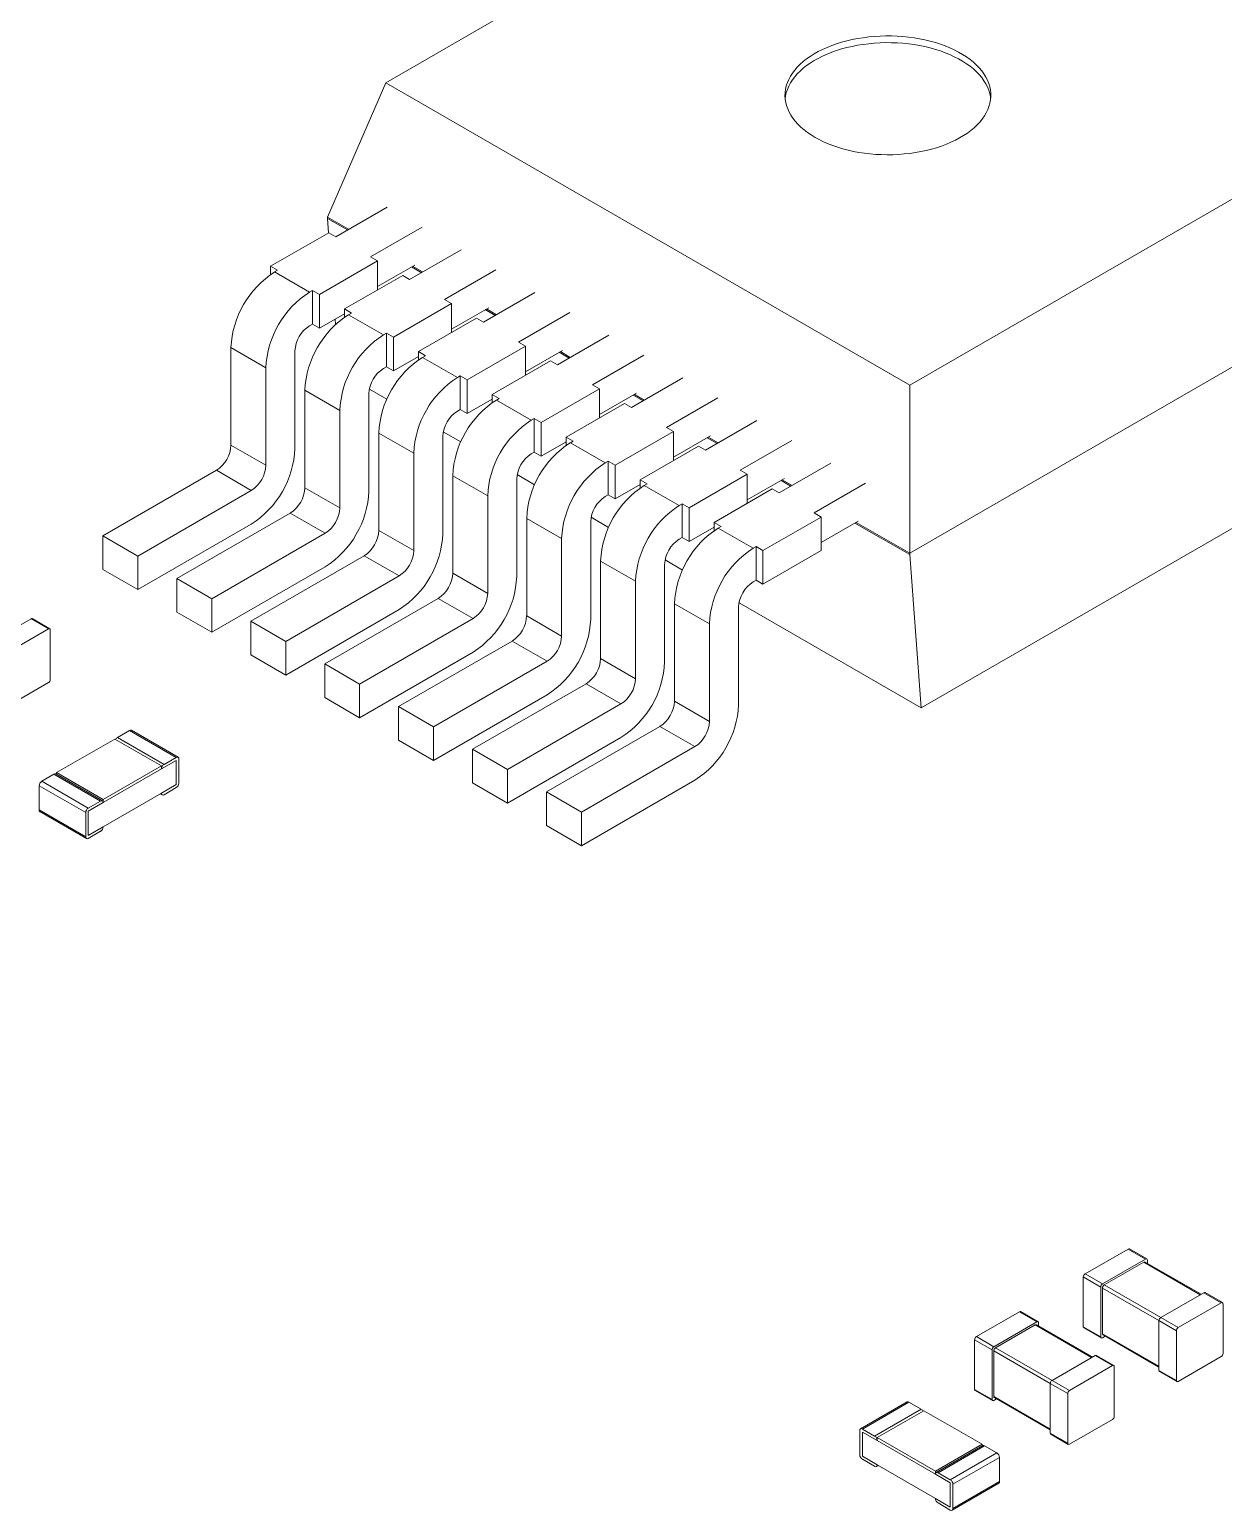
# Model space of a CAD drawing. Header units: millimetres. Extents: x 15 to 405, y 6 to 293.
# Drawn here: x 128.33 to 133.16, y 67.24 to 73.24 of the extents above; entities that cross this region are included whole.
import ezdxf

# ---------------------------------------------------------------- set-up
doc = ezdxf.new("R2010")
doc.units = ezdxf.units.MM

msp = doc.modelspace()

# ---------------------------------------------------------------- linework, layer by layer
at = {"color": 7, "linetype": 'Continuous', "lineweight": 18}
for p, q in [((131.7127, 74.1427), (129.7682, 73.0202)), ((129.7682, 73.0202), (129.5325, 72.4758)), ((129.7682, 73.0202), (131.8895, 71.7955)), ((131.8895, 71.7955), (133.834, 72.9181)), ((129.5325, 72.4758), (129.6173, 72.4268)), ((129.5325, 72.4704), (129.5325, 72.4758)), ((129.5655, 72.3969), (129.7735, 72.517)), ((129.5325, 72.4704), (129.6126, 72.4241)), ((129.5325, 72.4704), (129.5368, 72.413)), ((129.7069, 72.3153), (129.9149, 72.4353)), ((129.3015, 72.2772), (129.5372, 72.4132)), ((129.5655, 72.3969), (129.5372, 72.4132)), ((129.4995, 72.1629), (129.7352, 72.2989)), ((129.7352, 72.2989), (129.7069, 72.3153)), ((129.7352, 72.2989), (129.7352, 72.1819)), ((129.8648, 72.2241), (130.0728, 72.3442)), ((131.8895, 71.1151), (134.0272, 72.3492)), ((129.3015, 72.2772), (129.3298, 72.2608)), ((129.3015, 72.2436), (129.3015, 72.2772)), ((129.318, 72.254), (129.3298, 72.2608)), ((129.318, 72.254), (129.4594, 72.1724)), ((129.6008, 72.1044), (129.8365, 72.2404)), ((129.8854, 72.2822), (129.7352, 72.1955)), ((129.8648, 72.2241), (129.8365, 72.2404)), ((129.8719, 72.2744), (129.9119, 72.2513)), ((129.8766, 72.2771), (129.9167, 72.254)), ((130.0062, 72.1425), (130.2142, 72.2625)), ((129.4594, 72.1724), (129.4712, 72.1792)), ((129.4712, 72.0431), (129.4712, 72.1792)), ((129.4712, 72.1792), (129.4995, 72.1629)), ((129.4995, 72.0268), (129.4995, 72.1629)), ((129.7988, 71.9901), (130.0345, 72.1261)), ((130.0345, 72.1261), (130.0062, 72.1425)), ((130.0345, 72.1261), (130.0345, 72.0091)), ((130.1642, 72.0513), (130.3722, 72.1714)), ((129.6008, 72.0853), (129.4995, 72.0268)), ((129.5634, 72.0637), (129.565, 72.0419)), ((129.6008, 72.1044), (129.6291, 72.088)), ((129.6008, 72.0708), (129.6008, 72.1044)), ((129.6173, 72.0812), (129.6291, 72.088)), ((129.6173, 72.0812), (129.7588, 71.9996)), ((129.9002, 71.9315), (130.1359, 72.0676)), ((130.1848, 72.1094), (130.0345, 72.0227)), ((130.1642, 72.0513), (130.1359, 72.0676)), ((130.1712, 72.1016), (130.2113, 72.0785)), ((130.1759, 72.1043), (130.216, 72.0812)), ((130.3056, 71.9696), (130.5136, 72.0897)), ((129.4712, 72.0431), (129.4594, 72.0363)), ((129.4995, 72.0268), (129.4712, 72.0431)), ((129.7588, 71.9996), (129.7705, 72.0064)), ((129.7705, 71.8703), (129.7705, 72.0064)), ((129.7705, 72.0064), (129.7988, 71.9901)), ((130.4635, 71.8785), (130.6715, 71.9986)), ((129.1412, 71.9478), (129.2826, 71.8662)), ((129.1412, 71.5532), (129.1412, 71.9478)), ((129.4005, 71.9342), (129.4005, 71.5396)), ((129.7988, 71.854), (129.7988, 71.9901)), ((130.0982, 71.8173), (130.3339, 71.9533)), ((130.3339, 71.9533), (130.3056, 71.9696)), ((130.3339, 71.9533), (130.3339, 71.8363)), ((130.4841, 71.9366), (130.3339, 71.8499)), ((129.9002, 71.9125), (129.7988, 71.854)), ((129.9002, 71.9315), (129.9285, 71.9152)), ((129.9002, 71.898), (129.9002, 71.9315)), ((129.9167, 71.9084), (129.9285, 71.9152)), ((129.9167, 71.9084), (130.0581, 71.8268)), ((130.1995, 71.7587), (130.4352, 71.8948)), ((130.4635, 71.8785), (130.4352, 71.8948)), ((130.4706, 71.9288), (130.5106, 71.9057)), ((130.4753, 71.9315), (130.5153, 71.9084)), ((130.6049, 71.7968), (130.8129, 71.9169)), ((129.2826, 71.4715), (129.2826, 71.8662)), ((129.7705, 71.8703), (129.7588, 71.8635)), ((129.7988, 71.854), (129.7705, 71.8703)), ((130.0581, 71.8268), (130.0699, 71.8336)), ((130.0699, 71.6975), (130.0699, 71.8336)), ((130.0699, 71.8336), (130.0982, 71.8173)), ((130.0982, 71.6812), (130.0982, 71.8173)), ((130.7628, 71.7057), (130.9709, 71.8258)), ((129.4406, 71.775), (129.582, 71.6934)), ((129.4406, 71.3804), (129.4406, 71.775)), ((129.6998, 71.7614), (129.6998, 71.3668)), ((129.7017, 71.7793), (129.7722, 71.7386)), ((130.1995, 71.7587), (130.2278, 71.7424)), ((130.1995, 71.7252), (130.1995, 71.7587)), ((130.3975, 71.6444), (130.6332, 71.7805)), ((130.6332, 71.7805), (130.6049, 71.7968)), ((130.6332, 71.7805), (130.6332, 71.6635)), ((130.7835, 71.7638), (130.6332, 71.6771)), ((130.7699, 71.756), (130.81, 71.7329)), ((130.7746, 71.7587), (130.8147, 71.7356)), ((131.8895, 71.7955), (131.8895, 71.1151)), ((130.0699, 71.6975), (130.0581, 71.6907)), ((130.0982, 71.6812), (130.0699, 71.6975)), ((130.1995, 71.7397), (130.0982, 71.6812)), ((130.216, 71.7356), (130.2278, 71.7424)), ((130.216, 71.7356), (130.3574, 71.654)), ((130.4989, 71.5859), (130.7346, 71.722)), ((130.7628, 71.7057), (130.7346, 71.722)), ((130.9043, 71.624), (131.1123, 71.7441)), ((131.9366, 70.4891), (134.0697, 71.7205)), ((129.582, 71.2987), (129.582, 71.6934)), ((130.3574, 71.654), (130.3692, 71.6608)), ((130.3692, 71.5247), (130.3692, 71.6608)), ((130.3692, 71.6608), (130.3975, 71.6444)), ((130.3975, 71.5084), (130.3975, 71.6444)), ((131.0622, 71.5329), (131.2702, 71.653)), ((129.7399, 71.6022), (129.8813, 71.5206)), ((129.7399, 71.2076), (129.7399, 71.6022)), ((129.9992, 71.5886), (129.9992, 71.194)), ((130.001, 71.6065), (130.0716, 71.5658)), ((130.4989, 71.5859), (130.5271, 71.5696)), ((130.4989, 71.5524), (130.4989, 71.5859)), ((130.6968, 71.4716), (130.9325, 71.6077)), ((130.9325, 71.6077), (130.9043, 71.624)), ((130.9325, 71.6077), (130.9325, 71.4907)), ((131.0828, 71.591), (130.9325, 71.5043)), ((131.0693, 71.5832), (131.1093, 71.5601)), ((131.074, 71.5859), (131.114, 71.5628)), ((129.1412, 71.5532), (129.2826, 71.4715)), ((129.8813, 71.1259), (129.8813, 71.5206)), ((130.3692, 71.5247), (130.3574, 71.5179)), ((130.3975, 71.5084), (130.3692, 71.5247)), ((130.4989, 71.5669), (130.3975, 71.5084)), ((130.5154, 71.5628), (130.5271, 71.5696)), ((130.5154, 71.5628), (130.6568, 71.4812)), ((130.7982, 71.4131), (131.0339, 71.5492)), ((131.0622, 71.5329), (131.0339, 71.5492)), ((131.2036, 71.4512), (131.4116, 71.5713)), ((130.6568, 71.4812), (130.6686, 71.488)), ((130.6686, 71.3519), (130.6686, 71.488)), ((130.6686, 71.488), (130.6968, 71.4716)), ((130.6968, 71.3355), (130.6968, 71.4716)), ((131.3615, 71.3601), (131.5695, 71.4801)), ((128.6227, 71.1858), (129.0823, 71.4511)), ((129.0823, 71.4511), (129.2237, 71.3695)), ((130.0392, 71.4294), (130.1807, 71.3478)), ((130.0392, 71.0348), (130.0392, 71.4294)), ((130.2985, 71.4158), (130.2985, 71.0212)), ((130.3003, 71.4337), (130.3709, 71.393)), ((130.7982, 71.4131), (130.8265, 71.3968)), ((130.7982, 71.3796), (130.7982, 71.4131)), ((130.8147, 71.39), (130.8265, 71.3968)), ((130.9962, 71.2988), (131.2319, 71.4349)), ((131.2319, 71.4349), (131.2036, 71.4512)), ((131.2319, 71.4349), (131.2319, 71.3179)), ((131.3822, 71.4182), (131.2319, 71.3315)), ((131.3686, 71.4104), (131.4086, 71.3873)), ((131.3733, 71.4131), (131.4134, 71.39)), ((131.5029, 71.2784), (131.711, 71.3985)), ((128.7641, 71.1041), (129.2237, 71.3695)), ((129.4406, 71.3804), (129.582, 71.2987)), ((130.1807, 70.9531), (130.1807, 71.3478)), ((130.6686, 71.3519), (130.6568, 71.3451)), ((130.6968, 71.3355), (130.6686, 71.3519)), ((130.7982, 71.3941), (130.6968, 71.3355)), ((130.8147, 71.39), (130.9561, 71.3084)), ((131.0975, 71.2403), (131.3332, 71.3764)), ((131.3615, 71.3601), (131.3332, 71.3764)), ((128.922, 71.013), (129.3816, 71.2783)), ((129.3816, 71.2783), (129.523, 71.1967)), ((130.9561, 71.3084), (130.9679, 71.3152)), ((130.9679, 71.1791), (130.9679, 71.3152)), ((130.9679, 71.3152), (130.9962, 71.2988)), ((130.9962, 71.1627), (130.9962, 71.2988)), ((131.5312, 71.2621), (131.5029, 71.2784)), ((129.2237, 71.2334), (128.7641, 70.9681)), ((130.3386, 71.2566), (130.48, 71.175)), ((130.3386, 70.862), (130.3386, 71.2566)), ((130.5979, 71.243), (130.5979, 70.8484)), ((130.5997, 71.2609), (130.6703, 71.2202)), ((131.0975, 71.2213), (130.9962, 71.1627)), ((131.0975, 71.2403), (131.1258, 71.224)), ((131.0975, 71.2068), (131.0975, 71.2403)), ((131.114, 71.2172), (131.1258, 71.224)), ((131.114, 71.2172), (131.2555, 71.1356)), ((131.2955, 71.126), (131.5312, 71.2621)), ((131.5312, 71.2621), (131.5312, 71.126)), ((131.6815, 71.2454), (131.5312, 71.1587)), ((131.6679, 71.2376), (131.8895, 71.1097)), ((131.6727, 71.2403), (131.8895, 71.1151)), ((128.6227, 71.1858), (128.7641, 71.1041)), ((128.6227, 71.0497), (128.6227, 71.1858)), ((129.0634, 70.9313), (129.523, 71.1967)), ((129.7399, 71.2076), (129.8813, 71.1259)), ((130.48, 70.7803), (130.48, 71.175)), ((130.9679, 71.1791), (130.9561, 71.1723)), ((130.9962, 71.1627), (130.9679, 71.1791)), ((128.7641, 70.9681), (128.7641, 71.1041)), ((129.2214, 70.8402), (129.681, 71.1055)), ((129.681, 71.1055), (129.8224, 71.0239)), ((131.2555, 71.1356), (131.2672, 71.1424)), ((131.2672, 71.0063), (131.2672, 71.1424)), ((131.2672, 71.1424), (131.2955, 71.126)), ((131.5312, 71.126), (131.2955, 70.9899)), ((131.2955, 70.9899), (131.2955, 71.126)), ((131.8895, 71.1097), (131.8895, 71.1151)), ((131.8895, 71.1097), (131.9366, 70.4891)), ((128.6227, 71.0497), (128.7641, 70.9681)), ((129.523, 71.0606), (129.0634, 70.7953)), ((130.6379, 71.0838), (130.7793, 71.0022)), ((130.6379, 70.6892), (130.6379, 71.0838)), ((130.8972, 71.0702), (130.8972, 70.6755)), ((130.899, 71.0881), (130.9696, 71.0474)), ((128.922, 71.013), (129.0634, 70.9313)), ((128.922, 70.8769), (128.922, 71.013)), ((129.3628, 70.7585), (129.8224, 71.0239)), ((130.0392, 71.0348), (130.1807, 70.9531)), ((130.7793, 70.6075), (130.7793, 71.0022)), ((131.2672, 71.0063), (131.2555, 70.9995)), ((131.2955, 70.9899), (131.2672, 71.0063)), ((129.0634, 70.7953), (129.0634, 70.9313)), ((129.5207, 70.6674), (129.9803, 70.9327)), ((129.9803, 70.9327), (130.1217, 70.8511)), ((131.1984, 70.9153), (131.9366, 70.4891)), ((128.922, 70.8769), (129.0634, 70.7953)), ((129.8224, 70.8878), (129.3628, 70.6224)), ((130.3386, 70.862), (130.48, 70.7803)), ((130.9373, 70.911), (131.0787, 70.8294)), ((130.9373, 70.5163), (130.9373, 70.911)), ((131.1965, 70.8974), (131.1965, 70.5027)), ((128.1572, 70.7497), (128.3316, 70.8504)), ((128.2279, 70.7089), (128.4023, 70.8096)), ((128.3316, 70.8504), (128.4023, 70.8096)), ((128.4073, 70.8101), (128.3366, 70.8509)), ((128.4094, 70.6041), (128.4094, 70.8055)), ((129.2214, 70.8402), (129.3628, 70.7585)), ((129.2214, 70.7041), (129.2214, 70.8402)), ((129.6621, 70.5857), (130.1217, 70.8511)), ((131.0787, 70.4347), (131.0787, 70.8294)), ((129.3628, 70.6224), (129.3628, 70.7585)), ((129.82, 70.4946), (130.2797, 70.7599)), ((130.2797, 70.7599), (130.4211, 70.6783)), ((129.2214, 70.7041), (129.3628, 70.6224)), ((130.1217, 70.715), (129.6621, 70.4496)), ((129.9615, 70.4129), (130.4211, 70.6783)), ((130.6379, 70.6892), (130.7793, 70.6075)), ((129.5207, 70.6674), (129.6621, 70.5857)), ((129.5207, 70.5313), (129.5207, 70.6674)), ((128.2279, 70.4911), (128.4023, 70.5918)), ((129.6621, 70.4496), (129.6621, 70.5857)), ((130.1194, 70.3218), (130.579, 70.5871)), ((130.579, 70.5871), (130.7204, 70.5054)), ((129.5207, 70.5313), (129.6621, 70.4496)), ((130.4211, 70.5422), (129.9615, 70.2768)), ((130.2608, 70.2401), (130.7204, 70.5054)), ((130.9373, 70.5163), (131.0787, 70.4347)), ((129.82, 70.4946), (129.9615, 70.4129)), ((129.82, 70.3585), (129.82, 70.4946)), ((128.7311, 70.398), (128.6816, 70.3694)), ((128.7311, 70.398), (128.9197, 70.2891)), ((128.9272, 70.2898), (128.7386, 70.3987)), ((129.9615, 70.2768), (129.9615, 70.4129)), ((130.4187, 70.149), (130.8783, 70.4143)), ((130.8783, 70.4143), (131.0198, 70.3326)), ((128.671, 70.3633), (128.4353, 70.2272)), ((128.671, 70.3633), (128.8595, 70.2544)), ((128.6816, 70.3694), (128.8702, 70.2605)), ((129.82, 70.3585), (129.9615, 70.2768)), ((130.1194, 70.3218), (130.2608, 70.2401)), ((130.1194, 70.1857), (130.1194, 70.3218)), ((130.7204, 70.3694), (130.2608, 70.104)), ((130.5601, 70.0673), (131.0198, 70.3326)), ((128.9197, 70.2769), (128.8595, 70.2422)), ((128.9197, 70.2891), (128.8702, 70.2605)), ((128.9197, 70.1789), (128.9197, 70.2769)), ((128.9303, 70.185), (128.9303, 70.283)), ((128.4247, 70.2211), (128.3752, 70.1925)), ((128.4247, 70.2211), (128.6132, 70.1122)), ((128.6207, 70.113), (128.4322, 70.2218)), ((128.4353, 70.2272), (128.6238, 70.1183)), ((128.4353, 70.22), (128.4353, 70.2272)), ((128.8595, 70.2544), (128.6238, 70.1183)), ((128.8595, 70.2422), (128.6238, 70.1061)), ((128.8595, 70.2422), (128.8595, 70.2544)), ((130.2608, 70.104), (130.2608, 70.2401)), ((131.0198, 70.1966), (130.5601, 69.9312)), ((128.3646, 70.1741), (128.5531, 70.0653)), ((128.3646, 70.0761), (128.3646, 70.1741)), ((128.3752, 70.1925), (128.5637, 70.0836)), ((128.8595, 70.1442), (128.6238, 70.0081)), ((128.8552, 70.1416), (128.8627, 70.1373)), ((128.9197, 70.1789), (128.8595, 70.1442)), ((128.9197, 70.1666), (128.8702, 70.138)), ((130.1194, 70.1857), (130.2608, 70.104)), ((130.4187, 70.149), (130.5601, 70.0673)), ((130.4187, 70.0129), (130.4187, 70.149)), ((128.3646, 70.0761), (128.5531, 69.9673)), ((128.6132, 70.1122), (128.5637, 70.0836)), ((128.6238, 70.1061), (128.5637, 70.0714)), ((128.6238, 70.1061), (128.6238, 70.1183)), ((128.3677, 70.0693), (128.5562, 69.9604)), ((128.5531, 69.9673), (128.5531, 70.0653)), ((128.5637, 69.9734), (128.5637, 70.0714)), ((130.5601, 69.9312), (130.5601, 70.0673)), ((128.6238, 70.0081), (128.5637, 69.9734)), ((128.6132, 69.9897), (128.5637, 69.9612)), ((130.4187, 70.0129), (130.5601, 69.9312)), ((132.5996, 68.1981), (132.774, 68.2988)), ((132.774, 68.2988), (132.8447, 68.258)), ((132.8497, 68.2585), (132.779, 68.2993)), ((132.6703, 68.1573), (132.8447, 68.258)), ((132.6773, 68.1532), (132.8376, 68.2457)), ((132.8376, 68.2457), (133.0662, 68.1137)), ((133.0692, 68.1154), (132.8426, 68.2462)), ((132.8518, 68.2409), (132.8518, 68.2539)), ((132.5925, 68.1858), (132.6632, 68.145)), ((132.5925, 67.9844), (132.5925, 68.1858)), ((132.5996, 68.1981), (132.6703, 68.1573)), ((132.6632, 67.9436), (132.6632, 68.145)), ((132.6703, 67.9559), (132.6703, 68.1409)), ((132.6703, 68.1409), (132.8989, 68.009)), ((132.6773, 68.1532), (132.906, 68.0212)), ((132.906, 68.0212), (133.0804, 68.1219)), ((133.0804, 68.1219), (133.1511, 68.0811)), ((133.1561, 68.0816), (133.0854, 68.1224)), ((132.3338, 68.0447), (132.1594, 67.944)), ((132.4045, 68.0039), (132.3338, 68.0447)), ((132.4095, 68.0043), (132.3388, 68.0452)), ((132.9767, 67.9804), (133.1511, 68.0811)), ((133.1582, 67.8756), (133.1582, 68.077)), ((132.4045, 68.0039), (132.2301, 67.9032)), ((132.3974, 67.9916), (132.2372, 67.8991)), ((132.6261, 67.8596), (132.3974, 67.9916)), ((132.629, 67.8613), (132.4024, 67.9921)), ((132.4116, 67.9868), (132.4116, 67.9998)), ((132.5925, 67.9844), (132.6632, 67.9436)), ((132.5946, 67.9798), (132.6653, 67.939)), ((132.8989, 68.009), (132.9696, 67.9681)), ((132.8989, 67.8075), (132.8989, 68.009)), ((132.906, 68.0212), (132.9767, 67.9804)), ((132.223, 67.8909), (132.1523, 67.9317)), ((132.1523, 67.7303), (132.1523, 67.9317)), ((132.2301, 67.9032), (132.1594, 67.944)), ((132.6703, 67.9559), (132.8989, 67.8239)), ((132.6703, 67.9395), (132.6815, 67.946)), ((132.6723, 67.9513), (132.8989, 67.8205)), ((132.9696, 67.7667), (132.9696, 67.9681)), ((132.223, 67.6895), (132.223, 67.8909)), ((132.2301, 67.7017), (132.2301, 67.8868)), ((132.4587, 67.7548), (132.2301, 67.8868)), ((132.4658, 67.7671), (132.2372, 67.8991)), ((132.6402, 67.8678), (132.4658, 67.7671)), ((132.7109, 67.827), (132.6402, 67.8678)), ((132.7159, 67.8275), (132.6452, 67.8683)), ((132.9767, 67.7626), (133.1511, 67.8633)), ((132.7109, 67.827), (132.5365, 67.7263)), ((132.718, 67.6215), (132.718, 67.8229)), ((132.8989, 67.8075), (132.9696, 67.7667)), ((132.901, 67.803), (132.9717, 67.7621)), ((132.5294, 67.714), (132.4587, 67.7548)), ((132.4587, 67.5534), (132.4587, 67.7548)), ((132.5365, 67.7263), (132.4658, 67.7671)), ((131.8791, 67.6797), (131.6905, 67.5709)), ((131.698, 67.5701), (131.8866, 67.679)), ((131.8866, 67.679), (131.9361, 67.6504)), ((132.223, 67.6895), (132.1523, 67.7303)), ((132.1544, 67.7257), (132.2251, 67.6849)), ((132.4587, 67.5698), (132.2301, 67.7017)), ((132.2413, 67.6919), (132.2301, 67.6854)), ((132.2322, 67.6972), (132.4587, 67.5664)), ((132.5294, 67.5126), (132.5294, 67.714)), ((131.7475, 67.5415), (131.9361, 67.6504)), ((131.7581, 67.5354), (131.9467, 67.6443)), ((131.9467, 67.6443), (132.1824, 67.5082)), ((131.6874, 67.466), (131.6874, 67.564)), ((131.698, 67.5701), (131.7475, 67.5415)), ((132.7109, 67.6092), (132.5365, 67.5085)), ((131.698, 67.4599), (131.698, 67.5579)), ((131.698, 67.5579), (131.7581, 67.5232)), ((131.7581, 67.5354), (131.9938, 67.3994)), ((131.7581, 67.5232), (131.7581, 67.5354)), ((131.7581, 67.5232), (131.9938, 67.3871)), ((131.9938, 67.3994), (132.1824, 67.5082)), ((132.1855, 67.5028), (131.9969, 67.394)), ((132.0044, 67.3932), (132.193, 67.5021)), ((132.1824, 67.501), (132.1824, 67.5082)), ((132.193, 67.5021), (132.2425, 67.4735)), ((132.5294, 67.5126), (132.4587, 67.5534)), ((132.4608, 67.5489), (132.5315, 67.508)), ((131.698, 67.4599), (131.7581, 67.4252)), ((131.698, 67.4476), (131.7475, 67.4191)), ((132.0539, 67.3647), (132.2425, 67.4735)), ((132.0645, 67.3463), (132.2531, 67.4551)), ((132.2531, 67.3572), (132.2531, 67.4551)), ((131.755, 67.4183), (131.7625, 67.4227)), ((131.7581, 67.4252), (131.9938, 67.2891)), ((131.9938, 67.3871), (131.9938, 67.3994)), ((131.9938, 67.3871), (132.0539, 67.3524)), ((132.0044, 67.3932), (132.0539, 67.3647)), ((132.0539, 67.2544), (132.0539, 67.3524)), ((132.0614, 67.2414), (132.25, 67.3503)), ((132.0645, 67.2483), (132.2531, 67.3572)), ((132.0645, 67.2483), (132.0645, 67.3463)), ((131.9938, 67.2891), (132.0539, 67.2544)), ((132.0044, 67.2707), (132.0539, 67.2422))]:
    msp.add_line(p, q, dxfattribs=at)
at = {"color": 7, "linetype": 'Continuous', "lineweight": 18, "flags": 128}
for points in [[(131.5065, 72.799), (131.4906, 72.8088), (131.4756, 72.819), (131.4617, 72.8296), (131.4488, 72.8408), (131.4369, 72.8523), (131.4262, 72.8641), (131.4167, 72.8763), (131.4084, 72.8888), (131.4012, 72.9015), (131.3954, 72.9144), (131.3907, 72.9275), (131.3874, 72.9408), (131.3853, 72.9541), (131.3845, 72.9675), (131.3849, 72.9808), (131.3867, 72.9942), (131.3898, 73.0074), (131.3941, 73.0206), (131.3997, 73.0335), (131.4065, 73.0463), (131.4145, 73.0589), (131.4238, 73.0711), (131.4342, 73.0831), (131.4457, 73.0947), (131.4583, 73.1059), (131.472, 73.1167), (131.4867, 73.127), (131.5024, 73.1368), (131.519, 73.1462), (131.5365, 73.1549), (131.5548, 73.1631), (131.5739, 73.1707), (131.5936, 73.1777), (131.614, 73.1841), (131.635, 73.1897), (131.6565, 73.1947), (131.6784, 73.199), (131.7007, 73.2026), (131.7234, 73.2054), (131.7462, 73.2076), (131.7693, 73.209), (131.7924, 73.2096), (131.8156, 73.2095), (131.8387, 73.2087), (131.8617, 73.2071), (131.8845, 73.2048), (131.9071, 73.2018), (131.9293, 73.198), (131.9512, 73.1935), (131.9725, 73.1884), (131.9934, 73.1825), (132.0136, 73.176), (132.0332, 73.1689), (132.0521, 73.1611), (132.0702, 73.1528), (132.0874, 73.1439), (132.1038, 73.1344), (132.1193, 73.1245), (132.1337, 73.114), (132.1472, 73.1031), (132.1595, 73.0918), (132.1708, 73.0801), (132.1809, 73.0681), (132.1898, 73.0558), (132.1976, 73.0431), (132.2041, 73.0303), (132.2093, 73.0173), (132.2133, 73.0041), (132.2161, 72.9908), (132.2175, 72.9775), (132.2177, 72.9641), (132.2166, 72.9508), (132.2142, 72.9375), (132.2105, 72.9243), (132.2055, 72.9112), (132.1993, 72.8983), (132.1919, 72.8856), (132.1832, 72.8732), (132.1734, 72.8611), (132.1624, 72.8493), (132.1503, 72.8379), (132.1372, 72.8269), (132.123, 72.8164), (132.1078, 72.8063), (132.0916, 72.7967), (132.0746, 72.7876), (132.0567, 72.7792), (132.038, 72.7712), (132.0186, 72.764), (131.9985, 72.7573), (131.9778, 72.7513), (131.9565, 72.746), (131.9348, 72.7413), (131.9127, 72.7374), (131.8902, 72.7342), (131.8674, 72.7317), (131.8445, 72.7299), (131.8214, 72.7289), (131.7982, 72.7286), (131.7751, 72.7291), (131.752, 72.7303), (131.7291, 72.7322), (131.7064, 72.7349), (131.684, 72.7383), (131.6619, 72.7424), (131.6403, 72.7472), (131.6192, 72.7527), (131.5987, 72.7589), (131.5787, 72.7657), (131.5595, 72.7732), (131.541, 72.7812), (131.5233, 72.7899), (131.5065, 72.799)], [(131.3851, 72.9555), (131.3867, 72.9669), (131.3898, 72.9802), (131.3941, 72.9933), (131.3997, 73.0063), (131.4065, 73.0191), (131.4145, 73.0316), (131.4238, 73.0439), (131.4342, 73.0559), (131.4457, 73.0675), (131.4583, 73.0787), (131.472, 73.0894), (131.4867, 73.0998), (131.5024, 73.1096), (131.519, 73.1189), (131.5365, 73.1277), (131.5548, 73.1359), (131.5739, 73.1435), (131.5936, 73.1505), (131.614, 73.1568), (131.635, 73.1625), (131.6565, 73.1675), (131.6784, 73.1718), (131.7007, 73.1754), (131.7234, 73.1782), (131.7462, 73.1804), (131.7693, 73.1817), (131.7924, 73.1824), (131.8156, 73.1823), (131.8387, 73.1815), (131.8617, 73.1799), (131.8845, 73.1776), (131.9071, 73.1745), (131.9293, 73.1708), (131.9512, 73.1663), (131.9725, 73.1612), (131.9934, 73.1553), (132.0136, 73.1488), (132.0332, 73.1417), (132.0521, 73.1339), (132.0702, 73.1256), (132.0874, 73.1167), (132.1038, 73.1072), (132.1193, 73.0972), (132.1337, 73.0868), (132.1472, 73.0759), (132.1595, 73.0646), (132.1708, 73.0529), (132.1809, 73.0409), (132.1898, 73.0285), (132.1976, 73.0159), (132.2041, 73.0031), (132.2093, 72.9901), (132.2133, 72.9769), (132.2161, 72.9636), (132.2171, 72.9555)]]:
    msp.add_lwpolyline(points, dxfattribs=at)
at = {"color": 7, "linetype": 'Continuous', "lineweight": 18}
for centre, radius, start, end in [((129.5244, 71.9307), 0.3835, 122.55476, 177.44524), ((129.6658, 71.8491), 0.3835, 122.55476, 177.44524), ((129.8237, 71.7579), 0.3835, 122.55476, 177.44524), ((129.5284, 71.9284), 0.1281, 122.60548, 177.39452), ((129.9651, 71.6763), 0.3835, 122.55476, 177.44524), ((130.1231, 71.5851), 0.3835, 122.55476, 177.44524), ((129.8278, 71.7556), 0.1281, 122.60548, 177.39452), ((130.2645, 71.5035), 0.3835, 122.55476, 177.44524), ((130.4224, 71.4123), 0.3835, 122.55476, 177.44524), ((130.1271, 71.5828), 0.1281, 122.60548, 177.39452), ((130.5638, 71.3307), 0.3835, 122.55476, 177.44524), ((129.0133, 71.559), 0.1281, 302.60548, 357.39452), ((129.0173, 71.5567), 0.3835, 302.55476, 357.44524), ((130.4264, 71.41), 0.1281, 122.60548, 177.39452), ((130.7217, 71.2395), 0.3835, 122.55476, 177.44524), ((129.1547, 71.4774), 0.1281, 302.60548, 357.39452), ((130.8632, 71.1579), 0.3835, 122.55476, 177.44524), ((129.3126, 71.3862), 0.1281, 302.60548, 357.39452), ((129.3167, 71.3839), 0.3835, 302.55476, 357.44524), ((130.7258, 71.2372), 0.1281, 122.60548, 177.39452), ((131.0211, 71.0667), 0.3835, 122.55476, 177.44524), ((129.454, 71.3046), 0.1281, 302.60548, 357.39452), ((131.1625, 70.9851), 0.3835, 122.55476, 177.44524), ((131.3204, 70.8939), 0.3835, 122.55476, 177.44524), ((129.612, 71.2134), 0.1281, 302.60548, 357.39452), ((129.616, 71.2111), 0.3835, 302.55476, 357.44524), ((131.0251, 71.0644), 0.1281, 122.60548, 177.39452), ((129.7534, 71.1318), 0.1281, 302.60548, 357.39452), ((131.4618, 70.8123), 0.3835, 122.55476, 177.44524), ((129.9113, 71.0406), 0.1281, 302.60548, 357.39452), ((129.9153, 71.0383), 0.3835, 302.55476, 357.44524), ((131.3245, 70.8916), 0.1281, 122.60548, 177.39452), ((130.0527, 70.9589), 0.1281, 302.60548, 357.39452), ((130.2106, 70.8678), 0.1281, 302.60548, 357.39452), ((128.3345, 70.8463), 0.00503, 65.68605, 125.61817), ((128.405, 70.8062), 0.00437, 350.78596, 129.20329), ((130.2147, 70.8654), 0.3835, 302.55476, 357.44524), ((130.3521, 70.7861), 0.1281, 302.60548, 357.39452), ((130.51, 70.695), 0.1281, 302.60548, 357.39452), ((130.514, 70.6926), 0.3835, 302.55476, 357.44524), ((128.394, 70.6048), 0.0154, 302.60548, 357.39452), ((130.6514, 70.6133), 0.1281, 302.60548, 357.39452), ((130.8093, 70.5222), 0.1281, 302.60548, 357.39452), ((130.8134, 70.5198), 0.3835, 302.55476, 357.44524), ((128.7355, 70.3918), 0.00754, 65.68605, 125.61817), ((130.9508, 70.4405), 0.1281, 302.60548, 357.39452), ((128.693, 70.351), 0.0216, 121.95467, 151.14439), ((128.8826, 70.2411), 0.0231, 122.60548, 177.39452), ((128.9238, 70.284), 0.00655, 350.78596, 129.20329), ((128.4291, 70.2149), 0.00754, 65.68605, 125.61817), ((128.3876, 70.1731), 0.0231, 122.60548, 177.39452), ((128.866, 70.1431), 0.00655, 170.78596, 309.20329), ((128.9072, 70.186), 0.0231, 302.60548, 357.39452), ((128.3721, 70.0754), 0.00755, 174.37962, 234.30196), ((128.5762, 70.0642), 0.0231, 122.60548, 177.39452), ((128.6174, 70.1071), 0.00655, 350.78596, 129.20329), ((128.5596, 69.9662), 0.00655, 170.78596, 309.20329), ((128.6008, 70.0091), 0.0231, 302.60548, 357.39452), ((132.7769, 68.2947), 0.00503, 65.68605, 125.61817), ((132.8405, 68.2416), 0.00503, 65.68605, 125.61817), ((132.8474, 68.2546), 0.00437, 350.78596, 129.20329), ((132.6078, 68.1851), 0.0154, 122.60548, 177.39452), ((132.6785, 68.1443), 0.0154, 122.60548, 177.39452), ((132.6856, 68.1402), 0.0154, 122.60548, 177.39452), ((133.0833, 68.1178), 0.00503, 65.68605, 125.61817), ((132.3367, 68.0406), 0.00503, 65.68605, 125.61817), ((133.1539, 68.0777), 0.00437, 350.78596, 129.20329), ((132.4004, 67.9875), 0.00503, 65.68605, 125.61817), ((132.4073, 68.0005), 0.00437, 350.78596, 129.20329), ((132.5975, 67.9839), 0.00503, 174.37962, 234.30196), ((132.9142, 68.0083), 0.0154, 122.60548, 177.39452), ((132.985, 67.9674), 0.0154, 122.60548, 177.39452), ((132.1677, 67.931), 0.0154, 122.60548, 177.39452), ((132.6675, 67.9429), 0.00437, 170.78596, 309.20329), ((132.6753, 67.9554), 0.00503, 174.37962, 234.30196), ((132.2384, 67.8902), 0.0154, 122.60548, 177.39452), ((132.2454, 67.8861), 0.0154, 122.60548, 177.39452), ((132.6431, 67.8637), 0.00503, 65.68605, 125.61817), ((133.1428, 67.8763), 0.0154, 302.60548, 357.39452), ((132.7137, 67.8236), 0.00437, 350.78596, 129.20329), ((132.9039, 67.807), 0.00503, 174.37962, 234.30196), ((132.4741, 67.7541), 0.0154, 122.60548, 177.39452), ((132.9739, 67.766), 0.00437, 170.78596, 309.20329), ((131.8822, 67.6728), 0.00754, 54.38183, 114.31395), ((132.1573, 67.7298), 0.00503, 174.37962, 234.30196), ((132.2273, 67.6888), 0.00437, 170.78596, 309.20329), ((132.2351, 67.7013), 0.00503, 174.37962, 234.30196), ((132.5448, 67.7133), 0.0154, 122.60548, 177.39452), ((131.9246, 67.632), 0.0216, 28.85561, 58.04533), ((132.7026, 67.6222), 0.0154, 302.60548, 357.39452), ((131.6939, 67.565), 0.00655, 50.79671, 189.21404), ((131.7351, 67.5221), 0.0231, 2.60548, 57.39452), ((132.1886, 67.496), 0.00754, 54.38183, 114.31395), ((132.4637, 67.5529), 0.00503, 174.37962, 234.30196), ((132.5337, 67.5119), 0.00437, 170.78596, 309.20329), ((131.7104, 67.4671), 0.0231, 182.60548, 237.39452), ((132.23, 67.4541), 0.0231, 2.60548, 57.39452), ((131.7516, 67.4241), 0.00655, 230.79671, 9.21404), ((132.0003, 67.3882), 0.00655, 50.79671, 189.21404), ((132.0415, 67.3452), 0.0231, 2.60548, 57.39452), ((132.2456, 67.3564), 0.00755, 305.69804, 5.62038), ((132.0168, 67.2902), 0.0231, 182.60548, 237.39452), ((132.058, 67.2473), 0.00655, 230.79671, 9.21404)]:
    msp.add_arc(centre, radius, start, end, dxfattribs=at)

doc.saveas('drawing.dxf')
